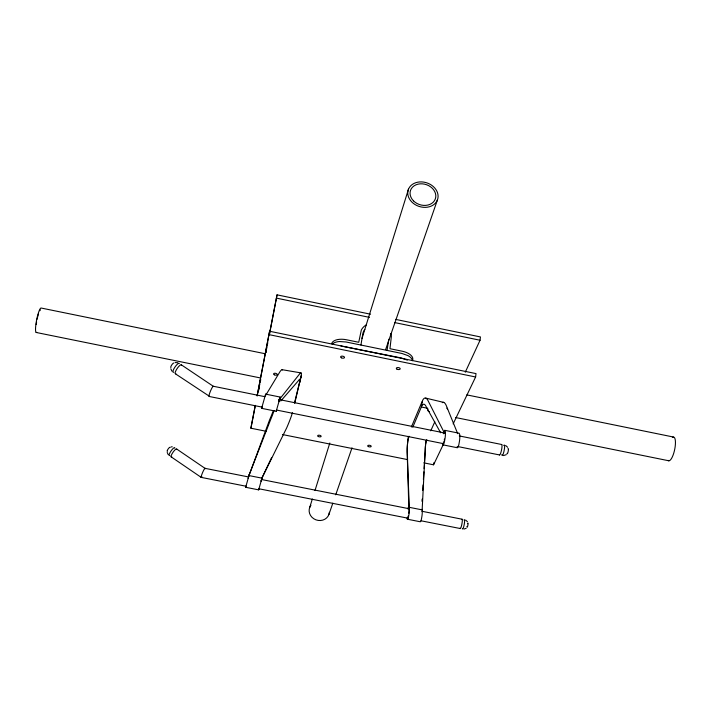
<?xml version="1.0" encoding="UTF-8"?>
<svg xmlns="http://www.w3.org/2000/svg" width="711" height="711" viewBox="0 0 711 711"><rect width="100%" height="100%" fill="white"/><g stroke="black" fill="none" stroke-linecap="round" stroke-linejoin="round"><path stroke-width="1.07" d="M466.923 526.558C467.269 529.748 468.984 520.523 467.447 523.705M421.996 501.299L422.138 499.122M422.698 490.403L423.045 484.946M423.401 479.498L423.889 471.864M424.103 468.593L425.231 451.156A24.396 5.67 88.2 0 1 425.454 445.744M453.147 423.889L475.606 376.981L476.015 373.604L269.593 331.255L257.178 395.565M465.27 372.217L480.049 340.24L480.449 336.943L395.609 319.39M423.774 462.843L433.559 464.807L433.834 462.745M443.397 433.719L443.824 431.799L427.951 400.515A28.92 6.639 88.5 0 0 422.547 400.524L421.339 407.003L412.762 427.267M387.042 350.407L388.793 339.28M259.08 488.733L258.671 489.861L245.668 487.293L249.232 474.672L248.983 476.166M360.93 345.048L362.797 333.921A13.305 11.358 18.2 0 1 364.814 329.433M294.692 403.421L301.153 375.835A30.395 3.004 -65.9 0 0 299.287 374.35L279.858 398.898L279.121 401.662M299.882 382.349L301.153 375.835M266.118 431.266L250.894 428.218L255.293 405.359M255.258 405.714L250.894 428.218M257.133 396L269.593 331.255M258.777 389.344L259.826 383.913M260.244 381.745L260.661 379.567M265.905 352.416L266.954 346.986M267.372 344.817L267.789 342.64M269.469 333.957L277.05 294.843L370.591 314.209M258.342 391.779L259.186 387.424M260.235 381.976L260.653 379.798M265.914 352.567L266.332 350.39M269.487 334.054L277.05 294.843M258.671 489.861L262.226 477.25L261.621 479.952M261.097 480.956L261.577 479.552L261.195 481.267M265.283 396.107L265.63 394.125L280.223 397.067L279.45 400.48M279.236 400.915L279.485 399.671L278.988 401.057M294.665 402.31L300.913 376.892M407.812 508.88L408.754 506.339L407.279 448.685A29 6.39 88.2 0 1 408.318 436.865M443.309 433.568L444.828 430.333L459.173 433.23L459.688 434.439A7.234 1.315 -83.1 0 1 459.51 440.98L458.862 444.553A7.457 1.36 -83.1 0 1 457.271 447.726L442.935 444.846L442.455 443.611M362.006 338.454L408.478 189.188M309.712 507.45L312.351 498.998M314.982 490.554L329.815 443.015M248.068 478.387L248.477 477.197M385.602 349.634L437.425 199.942A15.446 12.407 18.3 0 0 419.561 181.945A15.446 12.407 18.3 0 0 411.802 201.995A15.446 12.407 18.3 0 0 437.425 199.942M328.846 514.657L332.828 503.166M335.725 494.812L352.025 447.814M276.623 410.211L276.215 411.269L261.621 408.336L265.63 394.125M246.104 486.173L245.668 487.293M249.241 474.921L269.585 419.908A23.339 2.506 -65.8 0 0 272.962 411.553M262.075 407.287L261.621 408.336M271.646 457.502L261.897 478.139L248.868 475.561L270.615 419.677A17.402 1.849 -65.8 0 0 274.019 410.585M411.385 426.991L422.112 401.528M430.742 430.83L434.812 421.81M433.559 464.807L443.113 444.846M280.223 397.067L276.215 411.269M261.897 478.139L286.711 427.826A22.005 2.062 -65.8 0 0 292.408 412.7M265.887 395.023L280.054 371.551A25.605 2.871 -65.9 0 1 282.463 369.96M201.888 476.619L201.249 477.392L245.855 486.2M280.792 401.004L298.096 381.06A24.201 2.364 -65.9 0 1 300.078 381.514M248.557 476.948L204.964 468.327L204.333 469.082A5.057 0.604 -67 0 0 202.333 473.179L201.506 475.41A4.746 0.569 -67 0 0 201.249 477.392M209.381 396.267L175.421 373.808M466.22 528.264L463.945 529.064M506.321 454.64L503.521 455.582M175.137 362.557L177.839 362.699M171.049 446.899L172.266 446.81M340.942 345.99L401.262 357.953L407.359 360.122M282.089 369.684L300.957 372.893M422.05 509.272L422.201 510.098A6.461 1.04 -83.6 0 1 421.961 516.088L421.41 519.217A6.657 1.075 -83.6 0 1 420.148 521.741L407.35 519.208A6.666 1.013 -83.6 0 0 408.558 516.684L409.109 513.546A6.461 0.987 -83.6 0 0 409.367 507.556L408.754 506.339L409.332 507.334L422.156 509.876L425.151 450.863A18.504 4.284 88.2 0 1 426.804 439.629M261.63 479.543L408.736 508.658M421.819 511.245L462.132 519.226M258.92 488.777L407.972 518.212M421.028 520.79L460.204 528.522M262.395 407.19L209.087 396.454A5.315 0.738 -67.4 0 1 209.407 393.956L210.34 391.397A5.661 0.782 -67.4 0 1 212.571 386.953L213.264 386.251L264.43 396.587M276.535 410.043L442.98 443.566M457.12 446.419L499.549 454.96M282.427 434.537L407.465 459.582M427.862 408.327L421.339 407.003A22.779 5.199 88.5 0 1 426.369 407.092L440.642 432.795M36.163 332.464L260.164 377.888M455.609 417.535L668.927 460.799M278.579 399.44L445.122 433.079M459.279 435.932L501.726 444.508M268.909 334.614L475.606 376.981M265.052 353.714L41.291 308.059A12.496 2.097 -78.8 0 0 36.501 320.608A12.496 2.097 -78.8 0 0 36.75 332.339M466.816 394.881L673.397 437.025M276.383 298.113L369.551 317.382M394.472 322.536L480.049 340.24M425.738 398.107L443.762 402.408M465.616 520.079L467.438 521.696M181.252 364.77L213.264 386.251A5.315 0.729 -67.4 0 1 213.407 386.42M505.628 445.477L507.672 447.308M176.737 449.068L205.097 468.398M171.058 456.791L201.115 477.321M444.828 430.333L445.317 431.533A7.234 1.244 -83.1 0 1 445.104 438.074L444.464 441.655A7.466 1.28 -83.1 0 1 442.935 444.846M171.946 371.195L170.818 368.778M168.205 454.649L167.209 452.463M407.35 519.208L407.012 517.946M457.706 433.674L446.17 405.332A24.112 5.839 88.5 0 0 442.304 402.657M409.332 507.334L407.048 451.992A23.099 5.066 88.2 0 1 409.003 436.216M173.715 372.28A5.404 1.413 -55.8 0 1 174.702 367.454A5.404 1.413 -55.8 0 1 179.341 363.561M170.924 367.551A2.702 0.711 -55.8 0 1 171.653 365.099A2.702 0.711 -55.8 0 1 173.84 363.028M175.893 373.746A5.404 1.404 -55.8 0 1 176.888 368.92A5.404 1.404 -55.8 0 1 181.518 365.019M501.468 444.588A5.341 0.924 -78.6 0 1 501.504 450.125A5.341 0.924 -78.6 0 1 499.362 454.685M507.974 448.81A2.675 0.48 -78.6 0 1 508.418 449.636A2.675 0.48 -78.6 0 1 507.716 452.996A2.675 0.48 -78.6 0 1 507.032 453.325M503.743 445.548A5.341 0.933 -78.6 0 1 504.606 447.192A5.341 0.933 -78.6 0 1 503.21 453.92A5.341 0.933 -78.6 0 1 501.859 454.587M169.796 455.484A4.826 1.111 -55.2 0 1 171.004 451.032A4.826 1.111 -55.2 0 1 174.853 448.161M167.52 451.254A2.409 0.56 -55.1 0 1 168.116 449.023A2.409 0.56 -55.1 0 1 170.053 447.592M171.733 456.809A4.826 1.102 -55.2 0 1 172.951 452.365A4.826 1.102 -55.2 0 1 176.79 449.476M204.964 468.327A4.737 0.569 -67 0 1 205.097 468.78M461.937 519.234A4.773 0.738 -79.1 0 1 461.803 524.469A4.773 0.738 -79.1 0 1 460.07 528.211M463.999 520.017A4.773 0.747 -79.1 0 1 464.247 524.318A4.773 0.747 -79.1 0 1 462.381 528.664M425.596 444.028A24.396 5.67 88.2 0 1 425.978 440.829M429.56 411.616A1.893 0.907 7.8 0 1 428.253 410.034M444.02 433.461A4.719 0.809 -83.1 0 1 444.659 433.221M444.473 439.078A4.719 0.809 -83.1 0 1 444.251 440.162M443.744 441.735A4.719 0.809 -83.1 0 1 443.282 442.189M408.772 513.262A4.106 0.622 -83.6 0 0 408.852 508.934A4.213 0.64 -83.6 0 0 408.549 508.694M408.221 516.008A4.213 0.64 -83.6 0 1 407.821 516.844M332.188 344.24A13.074 6.648 9.9 0 1 339.28 341.529L345.981 341.973L401.937 353.465L408.025 355.642A13.047 6.612 8.5 0 1 412.504 360.717M366.369 324.838A15.944 13.616 18.2 0 0 361.33 330.02L358.735 342.284L346.373 339.742A13.065 6.666 9.9 0 0 331.69 343.6M390.703 333.521A15.944 13.616 18.2 0 1 391.388 336.214L389.966 348.701L402.275 351.234A13.029 6.63 8.5 0 1 412.629 360.21M36.234 324.545A10.603 1.786 -78.8 0 1 36.599 321.932M37.114 319.195A10.603 1.786 -78.8 0 1 38.421 314.129M39.816 310.725A10.603 1.786 -78.8 0 1 40.411 309.96M672.384 437.487A12.123 3.537 -78.2 0 1 674.819 448.819A12.123 3.537 -78.2 0 1 668.073 460.39M329.38 512.275A10.221 9.359 18.2 0 1 315.897 519.821A10.221 9.359 18.2 0 1 310.92 505.317M446.739 408.167A1.875 0.898 7.4 0 1 447.441 409.287M413.482 200.858A13.109 10.523 18.3 0 0 435.239 199.133A13.109 10.523 18.3 0 0 420.085 183.847A13.109 10.523 18.3 0 0 413.482 200.858M341.36 357.793A1.964 0.987 9.9 0 0 344.497 357.562A1.964 0.987 9.9 0 0 341.858 356.14A1.964 0.987 9.9 0 0 341.36 357.793M318.341 436.536A1.769 0.8 10 0 0 321.132 436.394A1.769 0.8 10 0 0 318.741 435.203A1.769 0.8 10 0 0 318.341 436.536M274.339 374.813A1.902 0.924 11.3 0 0 277.299 374.599A1.902 0.924 11.3 0 0 274.668 373.257A1.902 0.924 11.3 0 0 274.339 374.813M368.36 446.57A1.76 0.791 9 0 0 371.186 446.428A1.76 0.791 9 0 0 368.849 445.255A1.76 0.791 9 0 0 368.36 446.57M397.005 369.178A1.964 0.987 8.5 0 0 400.177 368.956A1.964 0.987 8.5 0 0 397.609 367.551A1.964 0.987 8.5 0 0 397.005 369.178"/></g></svg>
